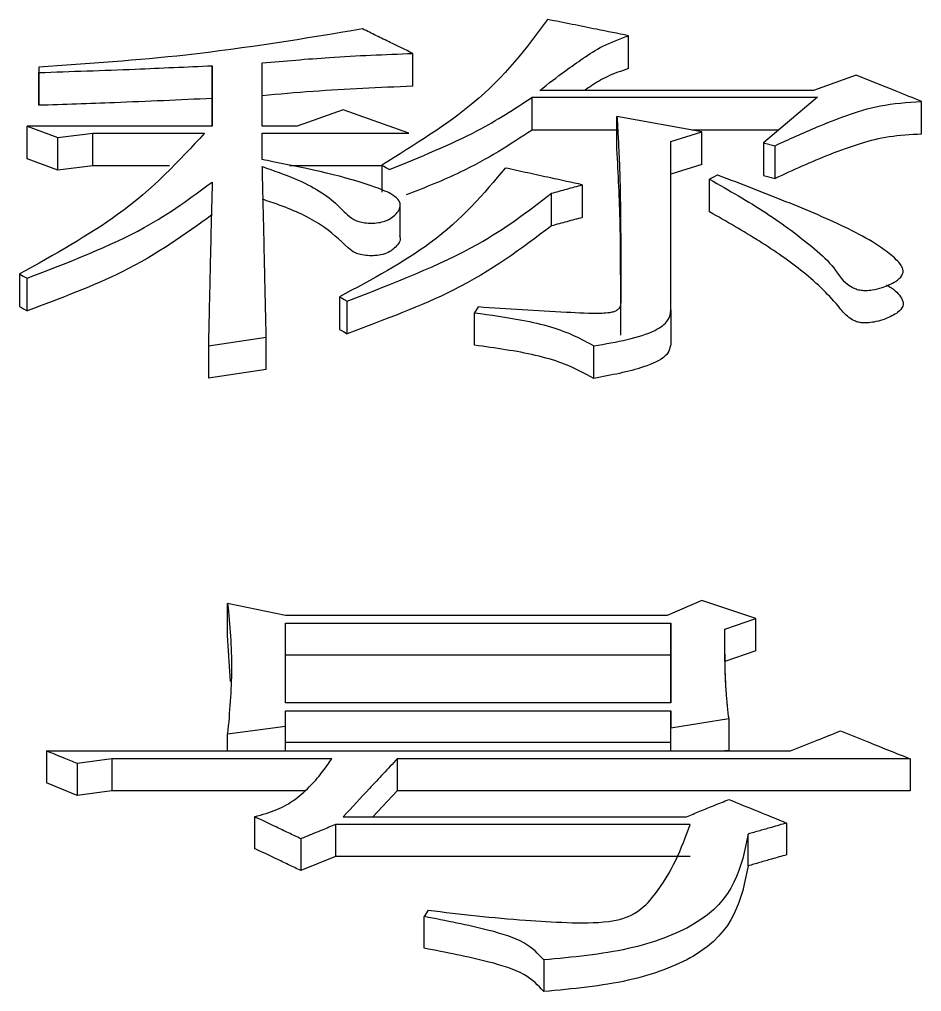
# Model space of a CAD drawing. Header units: millimetres. Extents: x 2028 to 4172, y 863 to 2379.
# Drawn here: x 2536.153 to 2538.684, y 2217.454 to 2220.181 of the extents above; entities that cross this region are included whole.
import ezdxf

# ---------------------------------------------------------------- set-up
doc = ezdxf.new("R2010")
doc.units = ezdxf.units.MM

msp = doc.modelspace()

# ---------------------------------------------------------------- linework, layer by layer
at = {"color": 7, "linetype": 'Continuous', "lineweight": 25}
for p, q in [((2537.2564, 2219.9935), (2537.2564, 2220.0856)), ((2536.2071, 2220.0473), (2536.2071, 2220.0319)), ((2536.2071, 2220.0473), (2536.2071, 2219.9553)), ((2536.6939, 2220.0511), (2536.6939, 2219.8812)), ((2536.6939, 2219.9591), (2536.6939, 2220.0511)), ((2536.8345, 2219.8812), (2536.8345, 2220.0588)), ((2536.2071, 2219.9399), (2536.2071, 2220.0319)), ((2538.5004, 2220.0242), (2538.3814, 2219.9818)), ((2536.6939, 2219.8812), (2536.6939, 2219.9591)), ((2537.5917, 2219.8706), (2537.5917, 2219.9625)), ((2537.5917, 2219.9625), (2538.3922, 2219.9625)), ((2538.3814, 2219.9818), (2537.6134, 2219.9818)), ((2538.3922, 2219.9625), (2538.2408, 2219.8344)), ((2536.2071, 2219.9553), (2536.2071, 2219.9399)), ((2538.6843, 2219.859), (2538.6843, 2219.9509)), ((2537.0617, 2219.9277), (2536.9319, 2219.8812)), ((2537.2456, 2219.8617), (2537.0617, 2219.9277)), ((2538.0677, 2219.8656), (2537.8297, 2219.9083)), ((2537.8297, 2219.8165), (2537.8297, 2219.9083)), ((2536.1747, 2219.8812), (2536.2612, 2219.8501)), ((2536.6939, 2219.8812), (2536.1747, 2219.8812)), ((2536.1747, 2219.7894), (2536.1747, 2219.8812)), ((2536.9319, 2219.8812), (2536.8345, 2219.8812)), ((2536.2612, 2219.8501), (2536.3586, 2219.8617)), ((2536.2612, 2219.7583), (2536.2612, 2219.8501)), ((2536.3586, 2219.8617), (2536.6722, 2219.8617)), ((2536.8345, 2219.8617), (2537.2456, 2219.8617)), ((2536.8345, 2219.7876), (2536.8345, 2219.8617)), ((2537.8297, 2219.8706), (2537.5917, 2219.8706)), ((2537.9812, 2219.8383), (2538.0677, 2219.8656)), ((2538.2836, 2219.8706), (2538.0397, 2219.8706)), ((2538.0677, 2219.7738), (2538.0677, 2219.8656)), ((2537.9812, 2219.3662), (2537.9812, 2219.8383)), ((2538.2408, 2219.8344), (2538.2732, 2219.8266)), ((2538.2408, 2219.8344), (2538.2408, 2219.7427)), ((2538.2732, 2219.7349), (2538.2732, 2219.8266)), ((2536.2612, 2219.7583), (2536.1747, 2219.7894)), ((2536.3586, 2219.77), (2536.2612, 2219.7583)), ((2536.5743, 2219.77), (2536.3586, 2219.77)), ((2537.1698, 2219.77), (2536.9111, 2219.77)), ((2537.1698, 2219.7719), (2537.1698, 2219.696)), ((2538.0677, 2219.7738), (2537.9812, 2219.7466)), ((2538.2408, 2219.7427), (2538.2732, 2219.7349)), ((2537.7324, 2219.7169), (2537.7324, 2219.6253)), ((2538.0893, 2219.641), (2538.0893, 2219.7326)), ((2537.6458, 2219.6017), (2537.6458, 2219.6933)), ((2537.2211, 2219.6572), (2537.2211, 2219.6667)), ((2537.2211, 2219.5741), (2537.2211, 2219.6562)), ((2536.153, 2219.4668), (2536.153, 2219.3756)), ((2536.1746, 2219.3636), (2536.1746, 2219.4548)), ((2537.0509, 2219.4026), (2537.0509, 2219.3114)), ((2537.0725, 2219.2993), (2537.0725, 2219.3905)), ((2537.8406, 2219.2953), (2537.8406, 2219.3864)), ((2537.4403, 2219.3743), (2537.4295, 2219.3582)), ((2537.9812, 2219.3662), (2537.9812, 2219.2751)), ((2536.6831, 2219.2651), (2536.8454, 2219.2894)), ((2536.8454, 2219.1984), (2536.8454, 2219.2894)), ((2536.6831, 2219.2651), (2536.6831, 2219.1741)), ((2537.7648, 2219.174), (2537.7648, 2219.265)), ((2536.8454, 2219.1984), (2536.6831, 2219.1741)), ((2536.7372, 2218.4527), (2536.7372, 2218.5427)), ((2536.8995, 2218.5086), (2536.7372, 2218.5427)), ((2538.0677, 2218.5512), (2537.9704, 2218.5086)), ((2538.2192, 2218.5), (2538.0677, 2218.5512)), ((2537.9704, 2218.5086), (2536.8995, 2218.5086)), ((2536.8995, 2218.4872), (2537.9812, 2218.4872)), ((2536.8995, 2218.2635), (2536.8995, 2218.4872)), ((2537.9812, 2218.4872), (2537.9812, 2218.2635)), ((2537.9812, 2218.3972), (2537.9812, 2218.4872)), ((2538.1326, 2218.4701), (2538.2192, 2218.5)), ((2538.2192, 2218.41), (2538.2192, 2218.5)), ((2538.1326, 2218.4508), (2538.1326, 2218.4701)), ((2536.7451, 2218.3234), (2536.7372, 2218.4527)), ((2538.2192, 2218.41), (2538.1326, 2218.3802)), ((2537.9812, 2218.3972), (2536.8995, 2218.3973)), ((2537.9812, 2218.2635), (2537.9812, 2218.3972)), ((2537.9812, 2218.2635), (2536.8995, 2218.2635)), ((2536.8995, 2218.2418), (2537.9812, 2218.2418)), ((2536.8995, 2218.1984), (2536.8995, 2218.2418)), ((2537.9812, 2218.2418), (2537.9812, 2218.194)), ((2537.9812, 2218.1522), (2537.9812, 2218.2418)), ((2537.9812, 2218.194), (2538.1435, 2218.2201)), ((2538.1435, 2218.2201), (2538.1435, 2218.1305)), ((2536.7372, 2218.1767), (2536.8995, 2218.1984)), ((2536.8995, 2218.1287), (2536.8995, 2218.1984)), ((2537.9812, 2218.1287), (2537.9812, 2218.194)), ((2536.7372, 2218.1287), (2536.7372, 2218.1767)), ((2537.9812, 2218.1522), (2536.8995, 2218.1522)), ((2537.9812, 2218.1287), (2537.9812, 2218.1522)), ((2536.2288, 2218.1287), (2538.3165, 2218.1287)), ((2536.2288, 2218.1287), (2536.2288, 2218.0392)), ((2536.4127, 2218.1069), (2536.3153, 2218.0937)), ((2537.0293, 2218.1068), (2536.4127, 2218.1069)), ((2536.4127, 2218.1069), (2536.4127, 2218.0174)), ((2538.6519, 2218.1068), (2537.2132, 2218.1068)), ((2537.2132, 2218.1068), (2537.2132, 2218.0174)), ((2538.1435, 2218.1305), (2538.1321, 2218.1287)), ((2538.6519, 2218.1068), (2538.6519, 2218.0173)), ((2536.3153, 2218.0937), (2536.3153, 2218.0043)), ((2536.3153, 2218.0043), (2536.2288, 2218.0392)), ((2536.4127, 2218.0174), (2536.3153, 2218.0043)), ((2536.9537, 2218.0174), (2536.4127, 2218.0174)), ((2537.2132, 2218.0174), (2537.145, 2217.9443)), ((2538.6519, 2218.0173), (2537.2132, 2218.0174)), ((2536.8129, 2217.9443), (2536.8129, 2217.8551)), ((2537.0617, 2217.9443), (2538.0245, 2217.9443)), ((2538.0353, 2217.9222), (2537.0401, 2217.9222)), ((2537.0401, 2217.9222), (2537.0401, 2217.833)), ((2538.3057, 2217.9266), (2538.3057, 2217.8374)), ((2538.1975, 2217.8065), (2538.1975, 2217.8957)), ((2536.9427, 2217.8824), (2536.9427, 2217.7932)), ((2537.0401, 2217.833), (2536.9427, 2217.7932)), ((2538.0353, 2217.833), (2537.0401, 2217.833)), ((2537.2997, 2217.682), (2537.2889, 2217.6641)), ((2537.2889, 2217.5752), (2537.2889, 2217.6641)), ((2537.6242, 2217.5426), (2537.6242, 2217.4539))]:
    msp.add_line(p, q, dxfattribs=at)
at = {"color": 7, "linetype": 'Continuous', "lineweight": 25, "flags": 128}
for points in [[(2536.3586, 2219.77), (2536.3586, 2219.7929), (2536.3586, 2219.8159), (2536.3586, 2219.8388), (2536.3586, 2219.8617)], [(2537.1698, 2219.7719), (2537.1753, 2219.7689), (2537.1834, 2219.7645), (2537.1915, 2219.7602)], [(2538.1109, 2219.7444), (2538.1001, 2219.7385), (2538.0893, 2219.7326)], [(2536.153, 2219.4668), (2536.1638, 2219.4608), (2536.1746, 2219.4548)], [(2537.0509, 2219.4025), (2537.0564, 2219.3995), (2537.0644, 2219.395), (2537.0725, 2219.3905)], [(2536.153, 2219.3756), (2536.1585, 2219.3725), (2536.164, 2219.3695), (2536.1746, 2219.3636)], [(2537.4295, 2219.2671), (2537.4295, 2219.3041), (2537.4295, 2219.3311), (2537.4295, 2219.3582)], [(2537.0509, 2219.3114), (2537.0564, 2219.3083), (2537.0619, 2219.3053), (2537.0725, 2219.2993)]]:
    msp.add_lwpolyline(points, dxfattribs=at)
at = {"color": 7, "linetype": 'Continuous', "lineweight": 25}
for points, knots in [([(2537.635, 2220.1808), (2537.5755, 2220.1009), (2537.4686, 2219.9573), (2537.2615, 2219.8289), (2537.1698, 2219.7719)], [0, 0, 0, 0, 0.556899, 1, 1, 1, 1]), ([(2537.8622, 2220.1352), (2537.8323, 2220.1412), (2537.7795, 2220.1518), (2537.7037, 2220.167), (2537.6579, 2220.1762), (2537.635, 2220.1808)], [0, 0, 0, 0, 0.394861, 0.69743, 1, 1, 1, 1]), ([(2537.1157, 2220.1543), (2536.9526, 2220.127), (2536.6598, 2220.078), (2536.3461, 2220.0567), (2536.2071, 2220.0473)], [0, 0, 0, 0, 0.557097, 1, 1, 1, 1]), ([(2537.2564, 2220.0856), (2537.2354, 2220.0958), (2537.2015, 2220.1124), (2537.1546, 2220.1353), (2537.1287, 2220.1479), (2537.1157, 2220.1543)], [0, 0, 0, 0, 0.4477993, 0.7238996, 1, 1, 1, 1]), ([(2537.6134, 2219.9818), (2537.6368, 2220.0004), (2537.6754, 2220.0309), (2537.7349, 2220.072), (2537.7866, 2220.1072), (2537.8369, 2220.1258), (2537.8622, 2220.1352)], [0, 0, 0, 0, 0.337761, 0.556951, 0.777135, 1, 1, 1, 1]), ([(2537.8622, 2220.0431), (2537.8622, 2220.0508), (2537.8622, 2220.0663), (2537.8622, 2220.097), (2537.8622, 2220.12), (2537.8622, 2220.1352)], [0, 0, 0, 0, 0.2525, 0.505, 1, 1, 1, 1]), ([(2536.8345, 2220.0588), (2536.8971, 2220.0644), (2537.0362, 2220.0768), (2537.1783, 2220.0825), (2537.2564, 2220.0856)], [0, 0, 0, 0, 0.449849, 1, 1, 1, 1]), ([(2536.2071, 2220.0319), (2536.2974, 2220.0349), (2536.46, 2220.0403), (2536.6219, 2220.0478), (2536.6939, 2220.0511)], [0, 0, 0, 0, 0.555754, 1, 1, 1, 1]), ([(2537.8622, 2220.0431), (2537.8419, 2220.0361), (2537.8017, 2220.0222), (2537.7655, 2220), (2537.7454, 2219.9864), (2537.7386, 2219.9818)], [0, 0, 0, 0, 0.401498, 0.797434, 1, 1, 1, 1]), ([(2538.6843, 2219.9509), (2538.6606, 2219.9604), (2538.6181, 2219.9773), (2538.5568, 2220.0017), (2538.5192, 2220.0167), (2538.5004, 2220.0242)], [0, 0, 0, 0, 0.386102, 0.693051, 1, 1, 1, 1]), ([(2537.2564, 2219.9935), (2537.1628, 2219.9895), (2537.0209, 2219.9834), (2536.8818, 2219.971), (2536.8345, 2219.9667)], [0, 0, 0, 0, 0.659861, 1, 1, 1, 1]), ([(2536.6939, 2219.9591), (2536.6025, 2219.9549), (2536.4405, 2219.9476), (2536.278, 2219.9422), (2536.2071, 2219.9399)], [0, 0, 0, 0, 0.564211, 1, 1, 1, 1]), ([(2537.1915, 2219.7602), (2537.2776, 2219.795), (2537.4304, 2219.8569), (2537.5427, 2219.9304), (2537.5917, 2219.9625)], [0, 0, 0, 0, 0.563218, 1, 1, 1, 1]), ([(2538.2732, 2219.8266), (2538.3119, 2219.8445), (2538.3758, 2219.874), (2538.4731, 2219.9117), (2538.5654, 2219.9424), (2538.6444, 2219.948), (2538.6843, 2219.9509)], [0, 0, 0, 0, 0.335019, 0.553277, 0.774167, 1, 1, 1, 1]), ([(2537.8297, 2219.9083), (2537.8299, 2219.9053), (2537.8302, 2219.8991), (2537.8307, 2219.8899), (2537.8313, 2219.8807), (2537.8318, 2219.8715), (2537.8322, 2219.8623), (2537.8327, 2219.8546), (2537.8331, 2219.8469), (2537.8335, 2219.8392), (2537.8339, 2219.8299), (2537.8345, 2219.8176), (2537.8353, 2219.8021), (2537.8361, 2219.7836), (2537.8367, 2219.7681), (2537.8372, 2219.7526), (2537.8377, 2219.737), (2537.8382, 2219.7184), (2537.8385, 2219.7028), (2537.8388, 2219.6872), (2537.839, 2219.6716), (2537.8393, 2219.6529), (2537.8395, 2219.6373), (2537.8396, 2219.6216), (2537.8398, 2219.6059), (2537.84, 2219.5808), (2537.8402, 2219.5494), (2537.8403, 2219.521), (2537.8404, 2219.5036), (2537.8404, 2219.4957), (2537.8404, 2219.4878), (2537.8404, 2219.4799), (2537.8405, 2219.472), (2537.8405, 2219.4641), (2537.8405, 2219.4546), (2537.8405, 2219.4466), (2537.8405, 2219.4411), (2537.8405, 2219.4371), (2537.8405, 2219.4331), (2537.8405, 2219.4292), (2537.8405, 2219.4252), (2537.8405, 2219.4212), (2537.8405, 2219.4165), (2537.8405, 2219.4125), (2537.8405, 2219.4085), (2537.8405, 2219.4045), (2537.8405, 2219.3998), (2537.8405, 2219.3958), (2537.8406, 2219.3913), (2537.8406, 2219.3885), (2537.8406, 2219.3864)], [0, 0, 0, 0, 0.0179705, 0.035941, 0.0539114, 0.0718819, 0.0898524, 0.1078229, 0.1168081, 0.1347786, 0.152749, 0.1707195, 0.2066605, 0.2426014, 0.2785424, 0.2965129, 0.3324539, 0.3683948, 0.4043358, 0.4223063, 0.4582472, 0.4941882, 0.5301291, 0.5480996, 0.5840406, 0.6199815, 0.6918635, 0.7637454, 0.7817158, 0.7907011, 0.8086716, 0.826642, 0.8356273, 0.8535978, 0.8715682, 0.8895387, 0.8985239, 0.9030166, 0.9120018, 0.920987, 0.9254797, 0.9344649, 0.9434501, 0.9524354, 0.956928, 0.9659132, 0.9748985, 0.9838837, 0.9883763, 1, 1, 1, 1]), ([(2536.6722, 2219.8617), (2536.6005, 2219.7839), (2536.4714, 2219.6439), (2536.2509, 2219.5213), (2536.153, 2219.4668)], [0, 0, 0, 0, 0.55626, 1, 1, 1, 1]), ([(2537.5917, 2219.8706), (2537.5292, 2219.8297), (2537.4286, 2219.7638), (2537.2907, 2219.7091), (2537.2386, 2219.6884)], [0, 0, 0, 0, 0.621969, 1, 1, 1, 1]), ([(2538.6843, 2219.859), (2538.6532, 2219.8573), (2538.5916, 2219.8539), (2538.5063, 2219.8316), (2538.4275, 2219.8028), (2538.3481, 2219.7695), (2538.2982, 2219.7464), (2538.2732, 2219.7349)], [0, 0, 0, 0, 0.175416, 0.347585, 0.56656, 0.783731, 1, 1, 1, 1]), ([(2537.8406, 2219.2953), (2537.8404, 2219.3572), (2537.8401, 2219.4617), (2537.8391, 2219.636), (2537.8333, 2219.7469), (2537.8297, 2219.8165)], [0, 0, 0, 0, 0.351751, 0.593192, 1, 1, 1, 1]), ([(2536.8346, 2219.768), (2536.8661, 2219.7571), (2536.953, 2219.727), (2537.0356, 2219.676), (2537.071, 2219.6322), (2537.097, 2219.6164), (2537.113, 2219.6115), (2537.1312, 2219.6093), (2537.1509, 2219.6094), (2537.1704, 2219.6122), (2537.1896, 2219.6186), (2537.21, 2219.6333), (2537.2237, 2219.6523), (2537.2203, 2219.6734), (2537.1972, 2219.6923), (2537.0905, 2219.7362), (2536.9555, 2219.7635), (2536.8443, 2219.7857), (2536.8345, 2219.7876)], [0, 0, 0, 0, 0.104817, 0.288489, 0.371154, 0.389962, 0.405383, 0.420813, 0.436756, 0.454227, 0.471615, 0.498268, 0.557765, 0.592477, 0.62706, 0.687172, 0.972715, 1, 1, 1, 1]), ([(2536.8454, 2219.2894), (2536.8442, 2219.3428), (2536.8427, 2219.4095), (2536.841, 2219.4888), (2536.8403, 2219.5217), (2536.8395, 2219.5546), (2536.839, 2219.5809), (2536.8382, 2219.6136), (2536.8376, 2219.6397), (2536.837, 2219.6658), (2536.8365, 2219.6854), (2536.8361, 2219.7016), (2536.8357, 2219.7178), (2536.8354, 2219.7308), (2536.8351, 2219.7438), (2536.8348, 2219.7551), (2536.8347, 2219.7632), (2536.8345, 2219.768)], [0, 0, 0, 0, 0.329938, 0.412422, 0.494907, 0.536149, 0.618633, 0.659875, 0.74236, 0.783602, 0.824844, 0.866086, 0.886707, 0.927949, 0.94857, 0.969192, 1, 1, 1, 1]), ([(2537.516, 2219.7641), (2537.4559, 2219.6921), (2537.3477, 2219.5624), (2537.1422, 2219.4518), (2537.0509, 2219.4025)], [0, 0, 0, 0, 0.555457, 1, 1, 1, 1]), ([(2537.7324, 2219.7169), (2537.7028, 2219.7234), (2537.6519, 2219.7345), (2537.5798, 2219.7502), (2537.5373, 2219.7594), (2537.516, 2219.7641)], [0, 0, 0, 0, 0.410172, 0.705086, 1, 1, 1, 1]), ([(2538.0893, 2219.7326), (2538.1437, 2219.7016), (2538.2526, 2219.6395), (2538.3653, 2219.5548), (2538.4431, 2219.4849), (2538.4624, 2219.4429), (2538.4999, 2219.4245), (2538.5134, 2219.421), (2538.5299, 2219.4203), (2538.551, 2219.4226), (2538.5812, 2219.4304), (2538.6109, 2219.4441), (2538.632, 2219.4621), (2538.6345, 2219.4835), (2538.5948, 2219.5307), (2538.4831, 2219.5956), (2538.3039, 2219.6705), (2538.1777, 2219.7195), (2538.1123, 2219.7439), (2538.1109, 2219.7444)], [0, 0, 0, 0, 0.146382, 0.292955, 0.366204, 0.439427, 0.447746, 0.45616, 0.463429, 0.472823, 0.489455, 0.518149, 0.540935, 0.563855, 0.597101, 0.728178, 0.861562, 0.99717, 1, 1, 1, 1]), ([(2536.1746, 2219.4548), (2536.2917, 2219.5), (2536.4991, 2219.5801), (2536.6348, 2219.6809), (2536.6939, 2219.7248)], [0, 0, 0, 0, 0.56439, 1, 1, 1, 1]), ([(2536.6939, 2219.7248), (2536.6928, 2219.6786), (2536.6915, 2219.6266), (2536.6899, 2219.5625), (2536.6892, 2219.5333), (2536.6884, 2219.4982), (2536.6876, 2219.463), (2536.6868, 2219.4277), (2536.686, 2219.3923), (2536.6853, 2219.3628), (2536.6849, 2219.3421), (2536.6845, 2219.3273), (2536.6842, 2219.3124), (2536.6839, 2219.2976), (2536.6836, 2219.2857), (2536.6834, 2219.2758), (2536.6832, 2219.269), (2536.6831, 2219.2651)], [0, 0, 0, 0, 0.305862, 0.344095, 0.42056, 0.497026, 0.573491, 0.649956, 0.726422, 0.802887, 0.84112, 0.860236, 0.898469, 0.936701, 0.955818, 0.974934, 1, 1, 1, 1]), ([(2537.6458, 2219.6933), (2537.6603, 2219.6972), (2537.6891, 2219.7051), (2537.718, 2219.713), (2537.7324, 2219.7169)], [0, 0, 0, 0, 0.499999, 1, 1, 1, 1]), ([(2537.0725, 2219.3905), (2537.203, 2219.441), (2537.4343, 2219.5305), (2537.5816, 2219.6439), (2537.6458, 2219.6933)], [0, 0, 0, 0, 0.564262, 1, 1, 1, 1]), ([(2537.2193, 2219.5745), (2537.2203, 2219.5716), (2537.2242, 2219.5595), (2537.211, 2219.544), (2537.1932, 2219.5293), (2537.1747, 2219.5215), (2537.1518, 2219.518), (2537.1298, 2219.5179), (2537.1103, 2219.5205), (2537.0898, 2219.5279), (2537.0557, 2219.5573), (2537.0062, 2219.607), (2536.9129, 2219.6506), (2536.8506, 2219.6711), (2536.8346, 2219.6764)], [0, 0, 0, 0, 0.03217, 0.130443, 0.169493, 0.209, 0.243133, 0.273005, 0.30335, 0.330697, 0.38979, 0.648371, 0.90947, 1, 1, 1, 1]), ([(2536.6939, 2219.6332), (2536.6169, 2219.5775), (2536.4783, 2219.4771), (2536.2682, 2219.3985), (2536.1746, 2219.3636)], [0, 0, 0, 0, 0.554907, 1, 1, 1, 1]), ([(2538.5863, 2219.4359), (2538.5909, 2219.4332), (2538.6121, 2219.4207), (2538.6305, 2219.4003), (2538.6346, 2219.3759), (2538.6175, 2219.3568), (2538.5892, 2219.3424), (2538.5596, 2219.3333), (2538.5388, 2219.3298), (2538.522, 2219.3292), (2538.5077, 2219.331), (2538.4924, 2219.3362), (2538.4723, 2219.3495), (2538.4353, 2219.3973), (2538.3606, 2219.4706), (2538.2316, 2219.5598), (2538.1369, 2219.6139), (2538.0893, 2219.641)], [0, 0, 0, 0, 0.019935, 0.092126, 0.128452, 0.164994, 0.212308, 0.23785, 0.255737, 0.26718, 0.278732, 0.291669, 0.31574, 0.371395, 0.593339, 0.795955, 1, 1, 1, 1]), ([(2537.7324, 2219.6253), (2537.718, 2219.6214), (2537.6891, 2219.6135), (2537.6603, 2219.6057), (2537.6458, 2219.6017)], [0, 0, 0, 0, 0.500001, 1, 1, 1, 1]), ([(2537.6458, 2219.6017), (2537.5626, 2219.5389), (2537.4126, 2219.4256), (2537.1772, 2219.3382), (2537.0725, 2219.2993)], [0, 0, 0, 0, 0.55488, 1, 1, 1, 1]), ([(2537.8405, 2219.3864), (2537.8399, 2219.3812), (2537.839, 2219.3738), (2537.8304, 2219.3652), (2537.8211, 2219.3606), (2537.8067, 2219.3573), (2537.7616, 2219.3544), (2537.6793, 2219.3599), (2537.5639, 2219.3657), (2537.4815, 2219.3715), (2537.4403, 2219.3743)], [0, 0, 0, 0, 0.083125, 0.11875, 0.147804, 0.176837, 0.225893, 0.446677, 0.723242, 1, 1, 1, 1]), ([(2537.7648, 2219.265), (2537.829, 2219.2762), (2537.9171, 2219.2916), (2537.9776, 2219.3353), (2537.98, 2219.356), (2537.9812, 2219.3662)], [0, 0, 0, 0, 0.574092, 0.788689, 1, 1, 1, 1]), ([(2537.4295, 2219.3582), (2537.4748, 2219.3518), (2537.549, 2219.3414), (2537.6449, 2219.32), (2537.7116, 2219.2945), (2537.7472, 2219.2748), (2537.7648, 2219.265)], [0, 0, 0, 0, 0.347242, 0.568885, 0.786213, 1, 1, 1, 1]), ([(2537.7648, 2219.174), (2537.7368, 2219.1891), (2537.6902, 2219.2141), (2537.6021, 2219.2398), (2537.5174, 2219.2548), (2537.4588, 2219.263), (2537.4295, 2219.2671)], [0, 0, 0, 0, 0.3313615, 0.5507854, 0.7747187, 1, 1, 1, 1]), ([(2537.9812, 2219.2751), (2537.9792, 2219.2619), (2537.9752, 2219.235), (2537.8914, 2219.1974), (2537.8134, 2219.183), (2537.7648, 2219.174)], [0, 0, 0, 0, 0.2685744, 0.5449192, 1, 1, 1, 1]), ([(2536.7372, 2218.5427), (2536.7402, 2218.5122), (2536.7463, 2218.4513), (2536.7503, 2218.3296), (2536.7424, 2218.2376), (2536.7372, 2218.1767)], [0, 0, 0, 0, 0.252085, 0.504198, 1, 1, 1, 1]), ([(2538.1435, 2218.2201), (2538.1432, 2218.2222), (2538.1428, 2218.2263), (2538.1421, 2218.2326), (2538.1415, 2218.2388), (2538.1408, 2218.245), (2538.1402, 2218.2512), (2538.1396, 2218.2574), (2538.1391, 2218.2626), (2538.1386, 2218.2678), (2538.1381, 2218.273), (2538.1375, 2218.2792), (2538.1368, 2218.2874), (2538.1362, 2218.2957), (2538.1357, 2218.304), (2538.1353, 2218.3102), (2538.1348, 2218.3184), (2538.1344, 2218.3267), (2538.134, 2218.335), (2538.1338, 2218.3412), (2538.1335, 2218.3494), (2538.1332, 2218.3576), (2538.133, 2218.3659), (2538.1329, 2218.3741), (2538.1327, 2218.3824), (2538.1326, 2218.3906), (2538.1326, 2218.3968), (2538.1325, 2218.4029), (2538.1325, 2218.4091), (2538.1325, 2218.4142), (2538.1325, 2218.4183), (2538.1325, 2218.4224), (2538.1325, 2218.4265), (2538.1325, 2218.4307), (2538.1325, 2218.4337), (2538.1325, 2218.4368), (2538.1325, 2218.4409), (2538.1325, 2218.445), (2538.1325, 2218.4491), (2538.1325, 2218.4532), (2538.1326, 2218.4573), (2538.1326, 2218.4614), (2538.1326, 2218.4653), (2538.1326, 2218.4682), (2538.1326, 2218.4701)], [0, 0, 0, 0, 0.024742, 0.049483, 0.074225, 0.098967, 0.123709, 0.14845, 0.173192, 0.185563, 0.210305, 0.235047, 0.259788, 0.309272, 0.334014, 0.358756, 0.383497, 0.432981, 0.457723, 0.482464, 0.507206, 0.55669, 0.581432, 0.606173, 0.655657, 0.680399, 0.70514, 0.729882, 0.754624, 0.779366, 0.791736, 0.804107, 0.828849, 0.84122, 0.853591, 0.865962, 0.878333, 0.903074, 0.915445, 0.927816, 0.952558, 0.964929, 0.9773, 1, 1, 1, 1]), ([(2538.1353, 2218.3091), (2538.1345, 2218.3267), (2538.1327, 2218.3666), (2538.1326, 2218.4214), (2538.1326, 2218.452)], [0, 0, 0, 0, 0.441321, 1, 1, 1, 1]), ([(2538.3165, 2218.1287), (2538.329, 2218.1337), (2538.354, 2218.1438), (2538.4009, 2218.1627), (2538.4352, 2218.1765), (2538.4572, 2218.1853)], [0, 0, 0, 0, 0.266245, 0.532491, 1, 1, 1, 1]), ([(2538.4572, 2218.1853), (2538.4821, 2218.1753), (2538.5271, 2218.1572), (2538.592, 2218.131), (2538.6319, 2218.1149), (2538.6519, 2218.1068)], [0, 0, 0, 0, 0.384573, 0.692287, 1, 1, 1, 1]), ([(2536.3153, 2218.0937), (2536.303, 2218.0987), (2536.2824, 2218.1071), (2536.2535, 2218.1187), (2536.237, 2218.1254), (2536.2288, 2218.1287)], [0, 0, 0, 0, 0.42836, 0.71418, 1, 1, 1, 1]), ([(2536.8129, 2217.9443), (2536.8346, 2217.9505), (2536.8774, 2217.9626), (2536.9279, 2217.9923), (2536.9672, 2218.0275), (2537.0018, 2218.0668), (2537.0201, 2218.0935), (2537.0293, 2218.1068)], [0, 0, 0, 0, 0.176065, 0.348002, 0.566634, 0.783694, 1, 1, 1, 1]), ([(2537.2132, 2218.1068), (2537.2002, 2218.093), (2537.1742, 2218.0652), (2537.1237, 2218.0111), (2537.0862, 2217.9707), (2537.0617, 2217.9443)], [0, 0, 0, 0, 0.257226, 0.514452, 1, 1, 1, 1]), ([(2538.0245, 2217.9443), (2538.037, 2217.9494), (2538.063, 2217.96), (2538.1027, 2217.9762), (2538.1299, 2217.9872), (2538.1435, 2217.9928)], [0, 0, 0, 0, 0.314653, 0.657326, 1, 1, 1, 1]), ([(2538.1435, 2217.9928), (2538.1705, 2217.9818), (2538.2246, 2217.9597), (2538.2787, 2217.9377), (2538.3057, 2217.9266)], [0, 0, 0, 0, 0.499999, 1, 1, 1, 1]), ([(2536.9427, 2217.8824), (2536.9312, 2217.888), (2536.908, 2217.899), (2536.8647, 2217.9196), (2536.833, 2217.9347), (2536.8129, 2217.9443)], [0, 0, 0, 0, 0.267463, 0.534927, 1, 1, 1, 1]), ([(2537.0401, 2217.9222), (2537.0276, 2217.9171), (2537.0052, 2217.908), (2536.9727, 2217.8947), (2536.9527, 2217.8865), (2536.9427, 2217.8824)], [0, 0, 0, 0, 0.384577, 0.692288, 1, 1, 1, 1]), ([(2537.2997, 2217.682), (2537.3905, 2217.6714), (2537.5192, 2217.6563), (2537.6888, 2217.6467), (2537.7837, 2217.6455), (2537.8483, 2217.6579), (2537.898, 2217.6819), (2537.9783, 2217.7701), (2538.0103, 2217.8554), (2538.0353, 2217.9222)], [0, 0, 0, 0, 0.238484, 0.337767, 0.43778, 0.475122, 0.512592, 0.618725, 1, 1, 1, 1]), ([(2538.3057, 2217.9266), (2538.2916, 2217.9226), (2538.2666, 2217.9154), (2538.2305, 2217.9051), (2538.2085, 2217.8988), (2538.1975, 2217.8957)], [0, 0, 0, 0, 0.39043, 0.695215, 1, 1, 1, 1]), ([(2538.1975, 2217.8957), (2538.1794, 2217.8035), (2538.1539, 2217.6736), (2537.8647, 2217.5649), (2537.7056, 2217.5502), (2537.6242, 2217.5426)], [0, 0, 0, 0, 0.544628, 0.767125, 1, 1, 1, 1]), ([(2536.9427, 2217.7932), (2536.9312, 2217.7988), (2536.908, 2217.8098), (2536.8647, 2217.8304), (2536.833, 2217.8455), (2536.8129, 2217.8551)], [0, 0, 0, 0, 0.267647, 0.535294, 1, 1, 1, 1]), ([(2538.3057, 2217.8374), (2538.2916, 2217.8334), (2538.2666, 2217.8262), (2538.2305, 2217.8159), (2538.2085, 2217.8096), (2538.1975, 2217.8065)], [0, 0, 0, 0, 0.390574, 0.695287, 1, 1, 1, 1]), ([(2538.1975, 2217.8065), (2538.1794, 2217.7144), (2538.1538, 2217.5846), (2537.8646, 2217.4761), (2537.7056, 2217.4614), (2537.6242, 2217.4539)], [0, 0, 0, 0, 0.544404, 0.766963, 1, 1, 1, 1]), ([(2537.6242, 2217.5426), (2537.6086, 2217.5597), (2537.5766, 2217.5948), (2537.4491, 2217.6335), (2537.35, 2217.6524), (2537.2889, 2217.6641)], [0, 0, 0, 0, 0.267599, 0.548584, 1, 1, 1, 1]), ([(2537.6242, 2217.4539), (2537.6086, 2217.471), (2537.5766, 2217.506), (2537.4491, 2217.5447), (2537.35, 2217.5636), (2537.2889, 2217.5752)], [0, 0, 0, 0, 0.267465, 0.548457, 1, 1, 1, 1])]:
    msp.add_open_spline(points, degree=3, knots=knots, dxfattribs=at)

doc.saveas('drawing.dxf')
